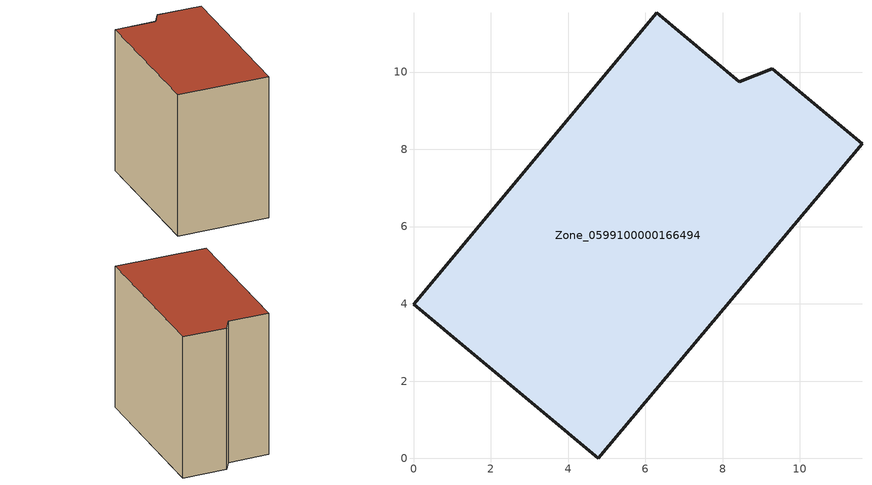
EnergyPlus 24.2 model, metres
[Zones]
Zone_0599100000166494
 floor ground (C_G): 0,3.99 6.3,11.54 8.43,9.75 9.29,10.09 11.61,8.15 4.78,0 z0
 wall outside (C_F): 9.29,10.09 8.43,9.75 6.3,11.54 0,3.99 4.78,0 11.61,8.15 9.29,10.09 z0:9.92
 roof outside (C_R): 0,3.99 4.78,0 11.61,8.15 9.29,10.09 8.43,9.75 6.3,11.54 z9.92
[BUILDING]
Pand.0599100000166494: North Axis=0; Terrain=City; Loads Convergence Tolerance Value=0.04; Temperature Convergence Tolerance Value=0.4; Solar Distribution=FullExterior; Maximum Number of Warmup Days=25; Minimum Number of Warmup Days=1
[Site:Location]
Rotterdam.The.Hague.AP_ZH_NLD Design_Conditions: Latitude=51.96; Longitude=4.45; Time Zone=1; Elevation=-4.5
[SITE:GROUNDTEMPERATURE:BUILDINGSURFACE]
18, 18, 18, 18, 18, 18, 18, 18, 18, 18, 18, 18
[MATERIAL] Thermal Absorptance=0.9; Solar Absorptance=0.7; Visible Absorptance=0.7
Name | Roughness | Thickness | Conductivity | Density | Specific Heat
G.TI.1946-1964 | MediumSmooth | 0.15 | 1 | 540 | 1210
F.TI.1946-1964 | Rough | 0.3 | 0.857143 | 1920 | 840
R.TI.1946-1964 | MediumRough | 0.2 | 0.277778 | 1500 | 1000
[CONSTRUCTION]
C_G: G.TI.1946-1964
C_F: F.TI.1946-1964
C_R: R.TI.1946-1964
[ZONE]
Zone_0599100000166494: Type=1; Multiplier=1; Ceiling Height=Autocalculate; Volume=Autocalculate; Floor Area=autocalculate; Part of Total Floor Area=Yes
[ZONEINFILTRATION:DESIGNFLOWRATE]
Infil_Zone_0599100000166494: Zone or ZoneList or Space or SpaceList=Zone_0599100000166494; Schedule=AlwaysOn; Design Flow Rate Calculation Method=Flow/Area; Flow Rate per Floor Area=0.003; Constant Term Coefficient=1; Temperature Term Coefficient=0; Velocity Term Coefficient=0; Velocity Squared Term Coefficient=0
[HVACTEMPLATE:ZONE:IDEALLOADSAIRSYSTEM]
Zone_0599100000166494: Maximum Heating Supply Air Temperature=50; Minimum Cooling Supply Air Temperature=13; Maximum Heating Supply Air Humidity Ratio=0.0156; Minimum Cooling Supply Air Humidity Ratio=0.0077; Heating Limit=NoLimit; Cooling Limit=NoLimit; Dehumidification Control Type=ConstantSensibleHeatRatio; Cooling Sensible Heat Ratio=0.7; Dehumidification Setpoint=60; Humidification Control Type=None; Humidification Setpoint=30; Outdoor Air Method=None; Outdoor Air Flow Rate per Person=0.00944; Outdoor Air Flow Rate per Zone Floor Area=0; Outdoor Air Flow Rate per Zone=0; Demand Controlled Ventilation Type=None; Outdoor Air Economizer Type=NoEconomizer; Heat Recovery Type=None; Sensible Heat Recovery Effectiveness=0.7; Latent Heat Recovery Effectiveness=0.65
[ZONECONTROL:THERMOSTAT]
ThermostatControl_Zone_0599100000166494: Zone or ZoneList=Zone_0599100000166494; Control Type Schedule=DualSetpointControlType; Control 1=Thermostat_Zone_0599100000166494; Temperature Difference Between Cutout And Setpoint=0
[THERMOSTATSETPOINT:DUALSETPOINT]
Thermostat_Zone_0599100000166494: Heating Setpoint Temperature Schedule=HeatingSetpoint_Zone_0599100000166494; Cooling Setpoint Temperature Schedule=CoolingSetpoint_Zone_0599100000166494
[SCHEDULE:COMPACT]
HeatingSetpoint_Zone_0599100000166494: Through: 12/31, For: AllDays, Until: 24:00, 21
CoolingSetpoint_Zone_0599100000166494: Through: 12/31, For: AllDays, Until: 24:00, 24
DualSetpointControlType: Through: 12/31, For: AllDays, Until: 24:00, 4
AlwaysOn: Through: 12/31, For: AllDays, Until: 24:00, 1
